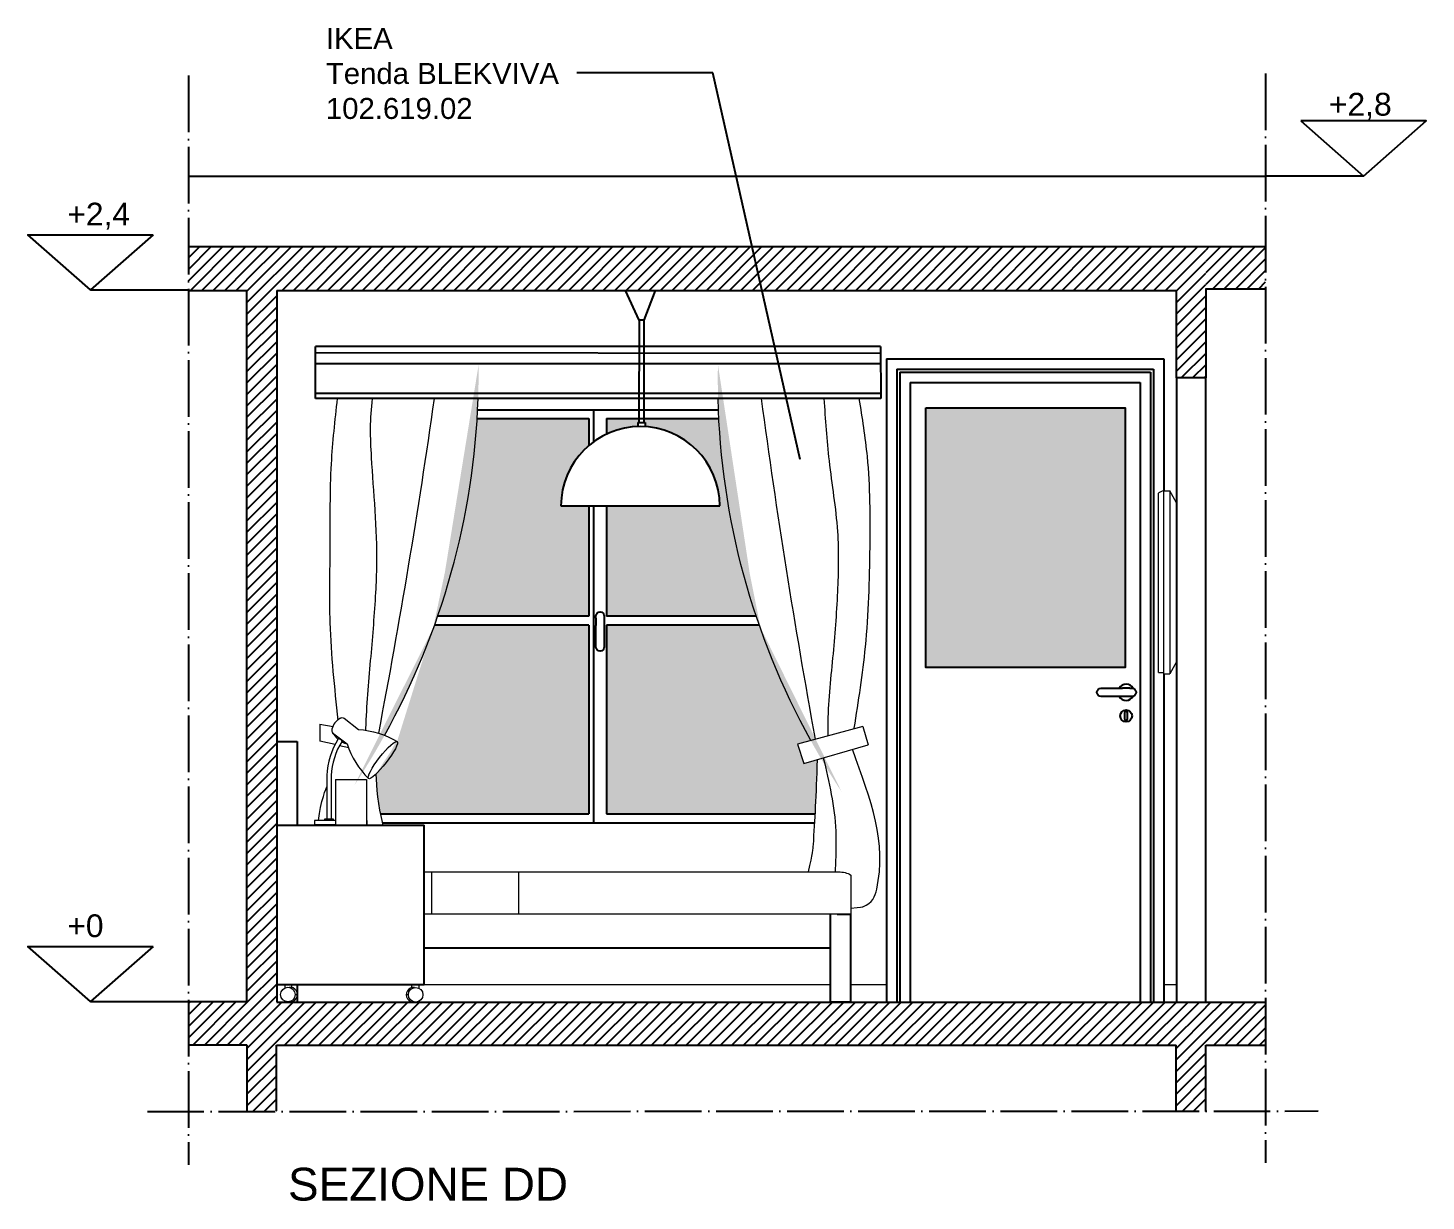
# Model space of a CAD drawing. Header units: millimetres. Extents: x 3016 to 5179, y 3293 to 5202.
# Drawn here: x 4705 to 5179, y 3599.1 to 3996.8 of the extents above; entities that cross this region are included whole.
import ezdxf

# ---------------------------------------------------------------- set-up
doc = ezdxf.new("R2010")
doc.units = ezdxf.units.MM
doc.header["$MEASUREMENT"] = 0
doc.linetypes.add('ACAD_ISO02W100', pattern=[15, 12, -3])
doc.linetypes.add('ACAD_ISO04W100', pattern=[30, 24, -3, 0, -3])
for name, color, linetype in [('A-DOOR-FULL', 4, 'Continuous'), ('A-ELEV-MBE1', 7, 'Continuous'), ('A-FURN', 6, 'Continuous'), ('A-GLAZ-FULL', 137, 'Continuous'), ('A-SECT-MCUT', 7, 'Continuous'), ('A-WALL-FULL-EXTR', 100, 'Continuous'), ('A-WALL-FULL-INTR', 7, 'Continuous'), ('CAMPITURE SEZIONE', 9, 'Continuous'), ('PROIETTATO', 60, 'Continuous'), ('QUOTE', 5, 'Continuous')]:
    doc.layers.add(name, color=color, linetype=linetype)
doc.layers.add('Battiscopa', color=2, linetype='ACAD_ISO02W100', lineweight=13)
doc.layers.add('Interruttori', color=92, linetype='Continuous', lineweight=13)
doc.styles.add('ARIAL', font='Arial.ttf')
doc.styles.add('underline', font='Arial.ttf')

msp = doc.modelspace()

# ---------------------------------------------------------------- hatches: boundary and pattern name
at = {"layer": 'A-GLAZ-FULL', "transparency": 33554521}
h = msp.add_hatch(color=256, dxfattribs=at)
h.dxf.hatch_style = 1
edge = h.paths.add_edge_path()
edge.add_line((4895.155703508228, 3834.749867345328), (4885.701283341734, 3834.749867345328))
edge.add_arc((4912.629867340209, 3834.749867345328), 26.92858399847501, 130.4592929899305, 180, ccw=False)
edge.add_line((4895.155703508228, 3855.23894332586), (4895.155703508228, 3864.367518385441))
edge.add_line((4895.155703508228, 3864.367518385441), (4857.292533010537, 3864.367518385441))
edge.add_ellipse((4410.095333856098, 3934.60914458781), major_axis=(-438.2572057928983, 123.1065808340176), ratio=0.7430659181084385, start_angle=177.4915142779737, end_angle=189.0681947379267, ccw=False)
edge.add_line((4843.92890445923, 3797.367518385441), (4895.155703508228, 3797.367518385441))
edge.add_line((4895.155703508228, 3797.367518385441), (4895.155703508228, 3834.749867345328))
h = msp.add_hatch(color=256, dxfattribs=at)
h.dxf.hatch_style = 1
edge = h.paths.add_edge_path()
edge.add_ellipse((5387.014036070516, 3930.560163921758), major_axis=(439.2625977008928, 119.4695732607463), ratio=0.7430659181084386, start_angle=170.874761346362, end_angle=182.4284819316301, ccw=False)
edge.add_line((4939.231828364812, 3864.367518385441), (4913.918320344278, 3864.367518385441))
edge.add_line((4913.918320344278, 3864.367518385441), (4913.918320344278, 3863.038124940357))
edge.add_line((4913.918320344278, 3863.038124940357), (4914.299878401477, 3863.038124940357))
edge.add_line((4914.299878401477, 3863.038124940357), (4914.256715564778, 3861.629264678921))
edge.add_arc((4912.629867340209, 3834.749867345328), 26.928583998475, 0, 86.53645617524779, ccw=False)
edge.add_line((4939.558451338684, 3834.749867345328), (4901.155705415576, 3834.749867345328))
edge.add_line((4901.155705415576, 3834.749867345328), (4901.155705415576, 3797.367518385441))
edge.add_line((4901.155705415576, 3797.367518385441), (4951.907494603013, 3797.367518385441))
h = msp.add_hatch(color=256, dxfattribs=at)
h.dxf.hatch_style = 1
h.paths.add_polyline_path([(5076.980032367145, 3867.978025338423), (5009.4234269914, 3867.978025338423), (5009.4234269914, 3780.038841404436), (5076.980032367145, 3780.038841404436)])
h = msp.add_hatch(color=256, dxfattribs=at)
h.dxf.hatch_style = 1
h.paths.add_polyline_path([(4911.78060233132, 3861.665056089003), (4911.78060233132, 3863.038124940357), (4912.08493511519, 3863.038124940357), (4912.089567967235, 3864.367518385441), (4901.155705415576, 3864.367518385441), (4901.155705415576, 3859.111563597647, -0.1025143954852165)])
h = msp.add_hatch(color=256, dxfattribs=at)
h.dxf.hatch_style = 1
edge = h.paths.add_edge_path()
edge.add_line((4895.155703508228, 3794.367518385441), (4842.870919996984, 3794.367518385441))
edge.add_ellipse((4410.095333856098, 3934.60914458781), major_axis=(-438.2572057928983, 123.1065808340176), ratio=0.7430659181084385, start_angle=170.0347621679613, end_angle=176.9531962813553, ccw=False)
edge.add_arc((4814.857135460627, 3728.957985172265), 30.14673249305334, 59.48564839336609, 68.4907314438924, ccw=False)
edge.add_ellipse((4825.340733631423, 3748.627789807867), major_axis=(4.877796835361436, 6.269604970536169), ratio=0.175211162549087, start_angle=0, end_angle=2.5744759889744273, ccw=False)
edge.add_ellipse((4825.340733631423, 3748.627789807867), major_axis=(4.877796835361436, 6.269604970536169), ratio=0.175211162549087, start_angle=228.3971223236127, end_angle=359.9999999998714, ccw=False)
edge.add_spline(control_points=[(4822.923476397931, 3743.825926264287), (4823.156028291074, 3739.339893096382), (4823.455597488783, 3733.612717243044), (4825.346940017683, 3726.598079939611)], knot_values=[0.01717331370072927, 0.01717331370072927, 0.01717331370072927, 0.01717331370072927, 20.15762936463472, 20.15762936463472, 20.15762936463472, 20.15762936463472], degree=3, periodic=0)
edge.add_line((4824.457983565298, 3730.367518385441), (4895.155703508228, 3730.367518385441))
edge.add_line((4895.155703508228, 3730.367518385441), (4895.155703508228, 3794.367518385441))
h = msp.add_hatch(color=256, dxfattribs=at)
h.dxf.hatch_style = 1
edge = h.paths.add_edge_path()
edge.add_ellipse((5387.014036070516, 3930.560163921758), major_axis=(439.2625977008928, 119.4695732607463), ratio=0.7430659181084386, start_angle=182.9649299576069, end_angle=190.1863391727535, ccw=False)
edge.add_line((4952.93123955583, 3794.367518385441), (4901.155705415576, 3794.367518385441))
edge.add_line((4901.155705415576, 3794.367518385441), (4901.155705415576, 3730.367518385441))
edge.add_line((4901.155705415576, 3730.367518385441), (4971.80559151993, 3730.371360083922))
edge.add_spline(control_points=[(4971.80559151993, 3730.371360083922), (4972.093070393787, 3735.637357144964), (4972.342999894297, 3741.445387517139), (4972.5376786379, 3748.758803971082)], knot_values=[0, 0, 0, 0, 16.78336623041781, 16.78336623041781, 16.78336623041781, 16.78336623041781], degree=3, periodic=0)
edge.add_line((4972.5376786379, 3748.758803971082), (4968.076821350771, 3747.448930117801))
edge.add_line((4968.076821350771, 3747.448930117801), (4965.908463474457, 3753.988599952173))
edge.add_line((4965.908463474457, 3753.988599952173), (4970.391292562227, 3755.216520349629))
at = {"layer": 'CAMPITURE SEZIONE', "transparency": 33554687}
h = msp.add_hatch(dxfattribs=at)
h.set_pattern_fill('ANSI31', color=256, scale=22)
h.set_pattern_definition([(45, (495.6698116085718, -2.660121462599363), (-1.944543648263005, 1.944543648263006), [])])
h.paths.add_polyline_path([(4779.242375035108, 3922.710155133151), (4759.389259653658, 3922.710155133151), (4759.389165923791, 3907.820222452993), (4779.242281305241, 3907.820222452993)])
h = msp.add_hatch(dxfattribs=at)
h.set_pattern_fill('ANSI31', color=256, scale=22)
h.set_pattern_definition([(45, (2856.626239645597, 2906.668318447616), (-1.944543648263005, 1.944543648263006), [])])
h.paths.add_polyline_path([(4779.242187575373, 3922.710156621006), (5104.283129343801, 3922.709922400756), (5104.283129343801, 3878.271320706275), (5094.324991777409, 3878.271554926524), (5094.324991777409, 3907.820224661156), (4789.3249901085, 3907.820224661156), (4789.3249901085, 3666.592708161929), (4948.618676282564, 3666.592708161929), (4948.618676282564, 3666.592707719697), (4949.197935870599, 3666.592707719697), (4950.896244418228, 3666.592707719697), (4953.59786049867, 3666.592707719697), (4957.118676282564, 3666.592707719697), (4961.218752515821, 3666.592707719697), (4965.618676282564, 3666.592707719697), (4970.018599956441, 3666.592707719697), (4974.118676282564, 3666.592707719697), (4977.639491562735, 3666.592707719697), (4980.341108146899, 3666.592707719697), (4982.039415329478, 3666.592707719697), (4982.618676282564, 3666.592707719697), (5094.324991777409, 3666.592708161929), (5104.407793509729, 3666.592708161929), (5104.324987547184, 3651.981450390841), (4779.324994400034, 3651.981183947794)])
h = msp.add_hatch(dxfattribs=at)
h.set_pattern_fill('ANSI31', color=256, scale=22)
h.set_pattern_definition([(45, (495.7570867431841, -2.555583554101304), (-1.944543648263005, 1.944543648263006), [])])
h.paths.add_polyline_path([(5124.5957376207, 3922.710155133151), (5104.412449279416, 3922.710155133151), (5104.412449279416, 3908.346878531802), (5124.5957376207, 3908.346878531802)])
h = msp.add_hatch(dxfattribs=at)
h.set_pattern_fill('ANSI31', color=256, scale=22)
h.set_pattern_definition([(45, (150.3831455416612, -1.807034214949908), (-1.944543648263005, 1.944543648263006), [])])
h.paths.add_polyline_path([(4779.32320571929, 3666.735333351164), (4759.470277797575, 3666.735333351164), (4759.470277797575, 3652.12380913703), (4779.32320571929, 3652.12380913703)])
h = msp.add_hatch(dxfattribs=at)
h.set_pattern_fill('ANSI31', color=256, scale=22)
h.set_pattern_definition([(45, (495.289016639389, -3.030231240088142), (-1.944543648263005, 1.944543648263006), [])])
h.paths.add_polyline_path([(5124.5957376207, 3666.560378947843), (5104.376148895303, 3666.560378947843), (5104.376148895303, 3651.948854733708), (5124.5957376207, 3651.948854733708)])
h = msp.add_hatch(dxfattribs=at)
h.set_pattern_fill('ANSI31', color=256, scale=22)
h.set_pattern_definition([(45, (494.4322037193069, 0.00302304347496829), (-1.944543648263005, 1.944543648263006), [])])
h.paths.add_polyline_path([(4789.246396822191, 3651.974502360834), (4779.242187575373, 3651.98118245994), (4779.242187575373, 3629.666380815578), (4789.246396822191, 3629.659700716471)])
h = msp.add_hatch(dxfattribs=at)
h.set_pattern_fill('ANSI31', color=256, scale=22)
h.set_pattern_definition([(45, (494.4297550273241, -0.000872915288709919), (-1.944543648263005, 1.944543648263006), [])])
h.paths.add_polyline_path([(5104.246394199567, 3651.980309544651), (5094.246398491101, 3651.980309544651), (5094.246398491101, 3629.665507900274), (5104.246394199567, 3629.673242644587)])

# ---------------------------------------------------------------- linework, layer by layer
at = {"layer": 'A-DOOR-FULL', "transparency": 33554687}
for p, q in [((4996.050036204223, 3884.592706674101), (4996.05003620423, 3777.828105340154)), ((4996.050036204223, 3884.592706674101), (5090.050036204238, 3884.592706674108)), ((5090.050036204238, 3884.592706674108), (5090.050036204241, 3839.899780049709)), ((4999.550036204223, 3881.092706674072), (4999.550036204238, 3666.592706674072)), ((4999.550036204223, 3881.092706674072), (5086.550036204238, 3881.092706674078)), ((5000.550036204224, 3880.092706674101), (5000.550036204238, 3666.592706674072)), ((5000.550036204224, 3880.092706674101), (5085.550036204238, 3880.092706674107)), ((5085.550036204238, 3880.092706674107), (5085.550036204253, 3666.592706674078)), ((5086.550036204238, 3881.092706674078), (5086.550036204253, 3666.592706674078)), ((5004.050036204238, 3876.592706674072), (5004.050036204253, 3666.592706674072)), ((5004.050036204238, 3876.592706674072), (5082.050036204238, 3876.592706674078)), ((5082.050036204238, 3876.592706674078), (5082.050036204253, 3666.592706674078)), ((4857.292533010537, 3864.367518385441), (4895.155703508228, 3864.367518385441)), ((4857.462126482797, 3867.367518385441), (4898.155703508228, 3867.367518385441)), ((4895.155703508228, 3864.367518385441), (4895.155703508228, 3855.23894332586)), ((4896.759650322604, 3867.367518385441), (4896.759650322604, 3856.504978192599)), ((4898.155705415576, 3867.367518385441), (4939.091104392111, 3867.367518385441)), ((4901.155705415576, 3864.367518385441), (4901.155705415576, 3859.111563597647)), ((4901.155705415576, 3864.367518385441), (4939.231828364812, 3864.367518385441)), ((4895.155703508228, 3834.749867345328), (4895.155703508228, 3797.367518385441)), ((4896.759650322605, 3834.749867345328), (4896.759650322604, 3727.367518385441)), ((4901.155705415576, 3834.749867345328), (4901.155705415576, 3797.367518385441)), ((4897.567314427695, 3796.69706158333), (4897.567314427695, 3794.19706158333)), ((4895.155703508228, 3794.367518385441), (4895.155703508228, 3730.367518385441)), ((4901.155705415576, 3794.367518385441), (4901.155705415576, 3730.367518385441)), ((4996.05003620423, 3777.828105340154), (4996.050036204238, 3666.592706674072)), ((5090.050036204245, 3777.828105340157), (5090.050036204246, 3769.996064769984)), ((5078.550036204246, 3772.992706674101), (5076.050036204246, 3772.992706674101)), ((5090.050036204246, 3769.996064769984), (5090.050036204253, 3666.592706674079)), ((4824.450536095185, 3730.367518385441), (4895.155703508228, 3730.367518385441)), ((4901.155705415576, 3730.367518385441), (4971.80559151993, 3730.371360083922)), ((4825.144474973995, 3727.367518385441), (4898.155703508228, 3727.367518385441)), ((4898.155705415576, 3727.367518385441), (4971.634023011634, 3727.358258974681))]:
    msp.add_line(p, q, dxfattribs=at)
msp.add_lwpolyline([(5009.4234269914, 3867.978025338423), (5076.980032367145, 3867.978025338423), (5076.980032367145, 3780.038841404436), (5009.4234269914, 3780.038841404436)], close=True, dxfattribs=at)
for points in [[(4895.155703508228, 3797.367518385441), (4843.92890445923, 3797.367518385441)], [(4951.907494603013, 3797.367518385441), (4901.155705415576, 3797.367518385441)], [(4895.155703508228, 3794.367518385441), (4842.870919996984, 3794.367518385441)], [(4952.93123955583, 3794.367518385441), (4901.155705415576, 3794.367518385441)]]:
    msp.add_lwpolyline(points, dxfattribs=at)
for points in [[(4897.567314427695, 3796.69706158333), (4897.567314427695, 3797.44706158333, -0.9999999999999999), (4900.367314427713, 3797.44706158333), (4900.367314427714, 3786.94706158333, -0.9999997646421478), (4897.567314427696, 3786.94706158333), (4897.567314427695, 3794.19706158333)], [(5078.550036204246, 3772.992706674101), (5079.300036204246, 3772.992706674101, -0.9999999999999999), (5079.300036204246, 3770.192706674084), (5068.800036204246, 3770.192706674083, -0.9999997646421478), (5068.800036204246, 3772.9927066741), (5076.050036204246, 3772.992706674101)]]:
    msp.add_lwpolyline(points, format="xyb", dxfattribs=at)
msp.add_lwpolyline([(5077.800036204231, 3764.592706674078, 0.9999999999999999), (5076.800036204231, 3764.592706674078), (5076.800036204231, 3762.592706674078, 0.9999999999999999), (5077.800036204231, 3762.592706674078)], format="xyb", close=True, dxfattribs=at)
msp.add_circle((5077.300036204231, 3763.592706674107), 2.000000000000087, dxfattribs=at)
for start, end in [(29.19618660676244, 149.3967053917638), (210.6032946082362, 330.803813393215)]:
    msp.add_arc((5077.300036204231, 3771.592706674107), 2.750000000000119, start, end, dxfattribs=at)
at = {"layer": 'A-FURN', "transparency": 33554687}
for p, q in [((4912.20578396608, 3897.715612728093), (4907.533223069871, 3907.820222452993)), ((4913.918320344278, 3897.719275416063), (4917.787479152812, 3907.820222452993)), ((4912.20578396608, 3897.715612728094), (4912.08493511519, 3863.038124940357)), ((4913.918320344278, 3897.719275416063), (4912.20578396608, 3897.715612728094)), ((4913.918320344278, 3863.038124940357), (4913.918320344278, 3897.719275416063)), ((4994.063736583612, 3886.416218234384), (4802.537357128911, 3886.677383542751)), ((4994.054822715902, 3888.780501181667), (4802.545248415507, 3888.770438896278)), ((4802.545248415507, 3871.148640948348), (4802.545248415507, 3888.770438896278)), ((4994.076990449789, 3882.900810240355), (4802.523118624556, 3882.900810240355)), ((4994.114959756795, 3872.829963102716), (4802.485149308064, 3872.829963102716)), ((4994.12129871248, 3871.148640948348), (4802.478810352379, 3871.148640948348)), ((4911.78060233132, 3863.038124940357), (4914.299878401477, 3863.038124940357)), ((4911.78060233132, 3863.038124940357), (4911.78060233132, 3861.665056089003)), ((4914.299878401477, 3863.038124940357), (4914.256715564778, 3861.629264678921)), ((4885.701283341734, 3834.749867345328), (4939.558451338684, 3834.749867345328)), ((4789.324987363834, 3754.898209259852), (4789.324987363834, 3666.592706130349)), ((4789.324987363834, 3754.898209259852), (4796.286607493332, 3754.898209259852)), ((4796.286607493332, 3754.898209259852), (4796.286607493332, 3726.598079939611)), ((4789.324989598775, 3726.598079939611), (4839.324989598775, 3726.598079939611)), ((4839.324989598775, 3672.598079939611), (4839.324989598775, 3726.598079939611)), ((4977.063368889927, 3666.592706130349), (4977.063368889927, 3696.337717710813)), ((4979.323863878834, 3696.337717710813), (4984.024989170713, 3696.337717710813)), ((4984.024989170713, 3666.592706130349), (4984.024989170713, 3696.337717710813)), ((4839.324989598775, 3684.99051334878), (4977.063368889927, 3684.99051334878)), ((4789.324989598775, 3672.598079939611), (4839.324989598775, 3672.598079939611)), ((4796.286607493332, 3672.598079939611), (4796.286607493332, 3666.592706130349)), ((4789.324987363834, 3666.592706130349), (4796.286607493332, 3666.592706130349)), ((4984.024989170713, 3666.592706130349), (4977.063368889927, 3666.592706130349))]:
    msp.add_line(p, q, dxfattribs=at)
at = {"layer": 'A-FURN', "linetype": 'Continuous', "transparency": 33554687}
msp.add_line((4994.054822715902, 3888.780501181667), (4994.12129871248, 3871.148640948348), dxfattribs=at)
at = {"layer": 'A-FURN', "transparency": 33554687}
msp.add_arc((4912.629867340209, 3834.749867345328), 26.92858399847501, 0, 180, dxfattribs=at)
at = {"layer": 'A-SECT-MCUT', "linetype": 'Continuous', "transparency": 33554687}
for p, q in [((4759.389259653658, 3946.592706130349), (5124.5957376207, 3946.592706130349)), ((4759.389259653658, 3922.710155133151), (4779.242187575373, 3922.710155133151)), ((4759.389259653658, 3907.820222452993), (4779.242187575373, 3907.820222452993)), ((4779.242187575373, 3666.735333351165), (4779.242187575373, 3907.820222452994)), ((4789.324989307693, 3907.820222452993), (4789.324989307693, 3666.592706674075)), ((4789.324989307693, 3907.820222452993), (5094.324990976603, 3907.820222452993)), ((5104.263994265593, 3908.326314485314), (5124.548670978729, 3908.326314485314)), ((5104.268407567604, 3908.326314485314), (5104.324986685068, 3878.211973328741)), ((4759.389259653658, 3666.735333351165), (4779.242187575373, 3666.735333351165)), ((4789.324989307693, 3666.592706674075), (5094.324990976603, 3666.592706674075)), ((5104.371897866579, 3666.560378947843), (5124.224825788294, 3666.560378947843)), ((4759.389259653658, 3652.12380913703), (4779.242187575373, 3652.12380913703)), ((4779.242187575373, 3651.98118245994), (4779.242187575373, 3652.12380913703)), ((4779.242187575373, 3651.98118245994), (4779.242187575373, 3629.666380815577)), ((4789.246396822191, 3651.98118245994), (5094.246398491101, 3651.98118245994)), ((4789.246396822191, 3629.790830970027), (4789.246396822191, 3651.98118245994)), ((5094.246398491101, 3629.673242644587), (5094.246398491101, 3651.98118245994)), ((5104.324986685068, 3629.548792490138), (5104.324986685068, 3651.98118245994)), ((5104.371897866579, 3651.948854733708), (5124.224825788294, 3651.948854733708))]:
    msp.add_line(p, q, dxfattribs=at)
at = {"layer": 'A-WALL-FULL-EXTR', "linetype": 'ACAD_ISO04W100', "ltscale": 0.8, "transparency": 33554687}
for p, q in [((5124.5957376207, 3981.305142811003), (5124.5957376207, 3612.131054018375)), ((4759.389259653658, 3980.617135561347), (4759.389259653658, 3611.443046768719)), ((4745.485328470731, 3629.479337996559), (5142.368952507841, 3629.673242644587))]:
    msp.add_line(p, q, dxfattribs=at)
at = {"layer": 'A-WALL-FULL-INTR', "transparency": 33554687}
msp.add_line((4779.242187575373, 3922.710155133151), (5124.5957376207, 3922.710155133151), dxfattribs=at)
at = {"layer": 'A-WALL-FULL-INTR', "linetype": 'Continuous', "transparency": 33554687}
msp.add_line((5094.324990976602, 3878.21197332874), (5094.324990976603, 3907.820222452993), dxfattribs=at)
at = {"layer": 'Battiscopa', "linetype": 'Continuous', "transparency": 33554687}
for p, q in [((4839.324989598775, 3672.598079939611), (4977.063368889927, 3672.592706130349)), ((4984.024989170713, 3672.592706130349), (4996.050036204238, 3672.592706130349)), ((5090.050036204253, 3672.592706130349), (5094.324990976603, 3672.592706130349))]:
    msp.add_line(p, q, dxfattribs=at)
at = {"layer": 'Interruttori', "transparency": 33554687}
for p, q in [((5089.971470777789, 3839.899780049709), (5092.148230877189, 3839.899780049709)), ((5089.971470777789, 3839.899780049709), (5089.971470777789, 3777.828105340157)), ((5092.148230877189, 3839.899780049709), (5092.148230877189, 3777.828105340157)), ((5094.324990976603, 3835.840091812499), (5092.148230877189, 3839.899780049709)), ((5088.270876950127, 3778.294809590152), (5088.270876950127, 3839.054183801272)), ((5094.324990976603, 3781.887793577422), (5094.324990976603, 3835.840091812499)), ((5088.270876950127, 3778.294809590152), (5089.971470777789, 3778.294809590152)), ((5089.971470777789, 3777.828105340157), (5092.148230877189, 3777.828105340157)), ((5094.324990976603, 3781.887793577422), (5092.148230877189, 3777.828105340157)), ((4803.924573031702, 3760.788305462594), (4803.924573031702, 3755.008661818368)), ((4803.924573031702, 3760.788305462594), (4808.500515454963, 3760.032265411915)), ((4988.011458639909, 3760.042972777267), (4965.908463474457, 3753.988599952173)), ((4988.011458639909, 3760.042972777267), (4989.826746510333, 3753.835518265225)), ((4809.124801239062, 3753.940488079046), (4803.924573031702, 3755.008661818368)), ((4965.908463474457, 3753.988599952173), (4968.076821350771, 3747.448930117801)), ((4968.076821350771, 3747.448930117801), (4989.826746510333, 3753.835518265225)), ((4813.748694994977, 3752.793881731474), (4810.65022569602, 3753.477057298704)), ((4809.222495553449, 3741.978114081733), (4809.222495553449, 3726.598080421198)), ((4839.324989598775, 3710.7454576951), (4979.853689679985, 3710.7454576951)), ((4841.802657449441, 3710.7454576951), (4841.802657449441, 3696.337717710813)), ((4984.024989170713, 3696.337717710813), (4839.324989598775, 3696.337717710814)), ((4792.123234219593, 3672.608870763751), (4792.123234219593, 3671.378629694256)), ((4794.477137170585, 3671.53076376334), (4794.477137170585, 3672.598079939611)), ((4795.613943259877, 3669.131047555365), (4796.365549749773, 3669.131047555365)), ((4833.989032269448, 3669.061643451574), (4833.237425779554, 3669.061643451574)), ((4835.125838358741, 3671.46135965955), (4835.125838358741, 3672.53946665996)), ((4837.479741309733, 3672.53946665996), (4837.479741309733, 3671.309225590466))]:
    msp.add_line(p, q, dxfattribs=at)
at = {"layer": 'Interruttori', "linetype": 'Continuous', "transparency": 33554687}
for p, q in [((4809.222495537572, 3741.978112533183), (4819.757166497002, 3741.978112533183)), ((4819.757166497002, 3741.978112533183), (4819.757166497002, 3726.598079939611)), ((4871.277326292248, 3710.745457695101), (4871.277326292248, 3696.337717710813))]:
    msp.add_line(p, q, dxfattribs=at)
at = {"layer": 'Interruttori', "transparency": 33554687}
for points in [[(4808.043709534033, 3759.095622043314, 0.2394720888254812), (4808.307103950583, 3757.864449910867), (4813.226906850297, 3754.099910061119, 0.1159086453761205), (4820.46253912963, 3742.358583110123, 0.0007820219901781936), (4820.462936796062, 3742.358184837331, 0.0007820219901781936)], [(4810.941313242253, 3762.820014678941, -0.2394720888254812), (4812.19945229843, 3762.867423050666), (4817.058090881576, 3759.024266539316, -0.1159086453761205), (4830.218046643537, 3754.897682310791, -0.0007820219901781936), (4830.218530466785, 3754.897394778403, -0.0007820219901781936)], [(4810.216692525457, 3755.8278231984, 0.1332208277878847), (4806.31679522809, 3743.368148591944), (4806.31679522809, 3728.693203847447)], [(4811.493294897564, 3755.012756853512, 0.13290933770959), (4807.831406321089, 3743.338562740526), (4807.831406321089, 3728.693203847447)], [(4979.853689679985, 3710.7454576951, -0.1295202217484007), (4983.997207928946, 3709.653805898816), (4983.997207928946, 3696.337717710813)]]:
    msp.add_lwpolyline(points, format="xyb", dxfattribs=at)
for points in [[(4809.222495553449, 3728.169520694125), (4802.155376288592, 3728.169520694125), (4802.155376288592, 3726.802558901278), (4809.222495553449, 3726.802558901278)], [(4805.654320997431, 3728.169520694125), (4805.654320997431, 3728.693203847447), (4808.504391485794, 3728.693203847447), (4808.504391485794, 3728.169520694125)], [(4819.757166497002, 3726.802558901278), (4819.996431030887, 3726.802558901278), (4819.996431030887, 3728.169520694125), (4819.757166497002, 3728.169520694125)]]:
    msp.add_lwpolyline(points, dxfattribs=at)
for centre in [(4793.145007167515, 3669.131047555365), (4836.457968361811, 3669.061643451574)]:
    msp.add_circle(centre, 2.468936092362498, dxfattribs=at)
for centre, radius, start, end in [((5090.931260883089, 3835.836683357597), 4.174919373559054, 103.2908479592552, 129.5855773977805), ((4814.203980330798, 3757.461271176164), 6.373385210892915, 143.3161003374923, 165.1414436937156), ((4814.04015988119, 3757.250706952232), 6.373385210892915, 119.0922213103449, 140.9175646671661), ((4815.006462569918, 3761.522642966351), 7.633071619056944, 208.6368016593145, 230.1290515803149), ((4810.125911961022, 3754.278361521646), 1.552118745009696, 28.23939849244598, 86.64696189413849), ((4815.006462569918, 3761.522642966351), 7.633071619056944, 241.5247168307891, 256.5181360866122), ((4793.89661365741, 3669.131047555365), 2.468936092362498, 261.2448267162196, 98.75517328378041), ((4835.706361871916, 3669.061643451574), 2.468936092362498, 81.24482671621962, 278.7551732837804)]:
    msp.add_arc(centre, radius, start, end, dxfattribs=at)
for centre, major_axis, ratio, start_param, end_param in [((358.3575018913998, 4561.314761254102), (-4475.536767766315, 747.8633304117716), 0.7343376347453974, 3.124598995504024, 3.159114149479526), ((4410.095333856098, 3934.60914458781), (-438.2572057928983, 123.1065808340176), 0.7430659181084385, 2.967483190805277, 3.319710011065446)]:
    msp.add_ellipse(centre, major_axis=major_axis, ratio=ratio, start_param=start_param, end_param=end_param, dxfattribs=at)
at = {"layer": 'Interruttori', "transparency": 33554687, "extrusion": (0, 0, -1)}
msp.add_ellipse((5387.014036070516, 3930.560163921758), major_axis=(439.2625977008928, 119.4695732607463), ratio=0.7430659181084386, start_param=2.963807496300369, end_param=3.320717214917494, dxfattribs=at)
at = {"layer": 'Interruttori', "transparency": 33554687, "extrusion": (0, 0, -0.9999999999999998)}
msp.add_ellipse((9443.80752295308, 4523.658801352551), major_axis=(4481.582156869432, 710.7392572753155), ratio=0.7343376347453975, start_param=3.1241745164192, end_param=3.159254848776596, dxfattribs=at)
at = {"layer": 'Interruttori', "transparency": 33554687}
msp.add_ellipse((4825.340733631423, 3748.627789807867), major_axis=(4.877796835361436, 6.269604970536169), ratio=0.175211162549087, dxfattribs=at)
at = {"layer": 'Interruttori', "linetype": 'Continuous', "transparency": 33554687}
for points in [[(4809.862579050981, 3871.148640948348), (4807.778023230964, 3849.03743943938), (4807.35794001259, 3821.173246755743), (4807.35794001259, 3795.200149497527), (4810.087809187751, 3762.149511562805)], [(4974.850417651681, 3871.148640948348), (4976.578159308408, 3850.03974890225), (4979.436010603266, 3826.09804821024), (4979.436010603266, 3805.657639913491), (4977.813062756435, 3783.270530292242), (4976.157798080662, 3760.186919945875), (4976.212578836134, 3756.897878263398)], [(4986.73449169445, 3871.148640948348), (4989.480715615289, 3851.470724274625), (4990.380075053245, 3820.804370048261), (4988.805391530229, 3786.990680740364), (4985.030465435101, 3759.387532671638)]]:
    msp.add_spline(points, degree=3, dxfattribs=at)
for points, knots in [([(4821.747061391856, 3871.148640948348), (4820.788623114872, 3864.326764318869), (4821.332638479008, 3846.709817715358), (4823.703109785971, 3823.742993314429), (4822.677482241282, 3801.353121241877), (4821.222278307822, 3783.351295162698), (4819.739397451036, 3767.802102842149), (4819.478055197179, 3759.446597721692), (4819.457002887757, 3758.751721085382)], [0, 0, 0, 0, 20.54710213090185, 56.45859597597776, 65.94531777438989, 87.6813254966934, 110.6741778464896, 112.7596945036442, 112.7596945036442, 112.7596945036442, 112.7596945036442]), ([(4983.997207928946, 3698.452236446143), (4987.640514557931, 3698.806633300197), (4991.422351292558, 3699.869823862359), (4997.016763247325, 3718.455949110718), (4990.86399901944, 3734.735400830869), (4984.524512886141, 3752.278584980595)], [69.33987369458616, 69.33987369458616, 69.33987369458616, 69.33987369458616, 69.68652769707482, 76.47397318712045, 120.2180627382748, 120.2180627382748, 120.2180627382748, 120.2180627382748]), ([(4972.5376786379, 3748.758803971082), (4972.208683875639, 3736.399592775036), (4971.640042687922, 3726.984242438079), (4970.972661965168, 3717.091030484384), (4969.527221667307, 3710.7454576951)], [0, 0, 0, 0, 28.36282729537481, 33.13225313545326, 33.13225313545326, 33.13225313545326, 33.13225313545326])]:
    msp.add_open_spline(points, degree=3, knots=knots, dxfattribs=at)
at = {"layer": 'Interruttori', "transparency": 33554687}
msp.add_spline([(4974.630797813202, 3749.373421723468), (4978.86325655497, 3724.530803145632), (4978.86325655497, 3716.2541908376), (4978.663212889779, 3710.7454576951)], degree=3, dxfattribs=at)
at = {"layer": 'Interruttori', "linetype": 'Continuous', "transparency": 33554687}
for points in [[(4803.469005508889, 3728.176455764831), (4804.180783870516, 3734.403332016626), (4806.304775645965, 3739.619406637717), (4806.307788537611, 3739.54291387106)], [(4822.922881667862, 3743.837398975795), (4823.155518576558, 3739.349659028291), (4823.453984783566, 3733.618698466438), (4825.346940017683, 3726.598079939611)]]:
    msp.add_open_spline(points, degree=3, dxfattribs=at)
at = {"layer": 'PROIETTATO', "transparency": 33554687}
for p, q in [((4937.180751655318, 3981.596020641533), (4891.137378795738, 3981.596020641533)), ((4966.849502414098, 3850.51184427524), (4937.180751655318, 3981.596020641533)), ((5104.324986685068, 3878.211973328741), (5094.324990976603, 3878.211973328741)), ((5094.324990976602, 3878.211973328741), (5094.324990976744, 3666.592706674075)), ((5104.372001890372, 3666.592707771554), (5104.324986685068, 3878.211973328741)), ((5094.324990976603, 3666.592706674076), (5104.371897866579, 3666.560378947843))]:
    msp.add_line(p, q, dxfattribs=at)
at = {"layer": 'QUOTE', "lineweight": 25, "transparency": 33554687}
for p, q in [((5157.763474305115, 3946.592721775117), (5124.5957376207, 3946.592706130349)), ((4726.221524315447, 3907.962845911645), (4759.389259653658, 3907.962845911645)), ((4726.221524315447, 3666.735333351165), (4759.389259653658, 3666.735333351165))]:
    msp.add_line(p, q, dxfattribs=at)
at = {"layer": 'QUOTE', "transparency": 33554687}
for points in [[(5136.553201706848, 3965.258174255433), (5157.763474305115, 3946.592721775117), (5178.97374676033, 3965.258174255433)], [(4747.431796913714, 3926.628298391961), (4726.221524315447, 3907.962845911645), (4705.011251860232, 3926.628298391961)], [(4747.431796913714, 3685.400785831481), (4726.221524315447, 3666.735333351165), (4705.011251860232, 3685.400785831481)]]:
    msp.add_lwpolyline(points, close=True, dxfattribs=at)

# ---------------------------------------------------------------- texts
at = {"layer": 'A-ELEV-MBE1', "ltscale": 9, "transparency": 33554687, "insert": (4806.012381961715, 3996.775991298886), "char_height": 7.115966390892864, "attachment_point": 1, "style": 'ARIAL'}
msp.add_mtext_dynamic_manual_height_columns('IKEA\\PTenda BLEKVIVA\\P102.619.02', width=404.3208703020937, gutter_width=9, heights=[0], dxfattribs=at)
at = {"layer": 'A-ELEV-MBE1', "transparency": 33554687, "insert": (4793.176712995408, 3610.426483010284), "char_height": 11.1186974857701, "attachment_point": 1, "style": 'ARIAL'}
msp.add_mtext_dynamic_manual_height_columns('SEZIONE DD', width=404.3208703020937, gutter_width=9, heights=[0], dxfattribs=at)
at = {"layer": 'QUOTE', "transparency": 33554687, "style": 'underline'}
for s, p in [('+2,8', (5146.049427641116, 3967.057122918784)), ('+2,4', (4718.341664780153, 3929.824292076412)), ('+0', (4718.341664780153, 3688.596779515932))]:
    msp.add_text(s, height=7.719982150891329, dxfattribs=at).set_placement(p)

doc.saveas('drawing.dxf')
